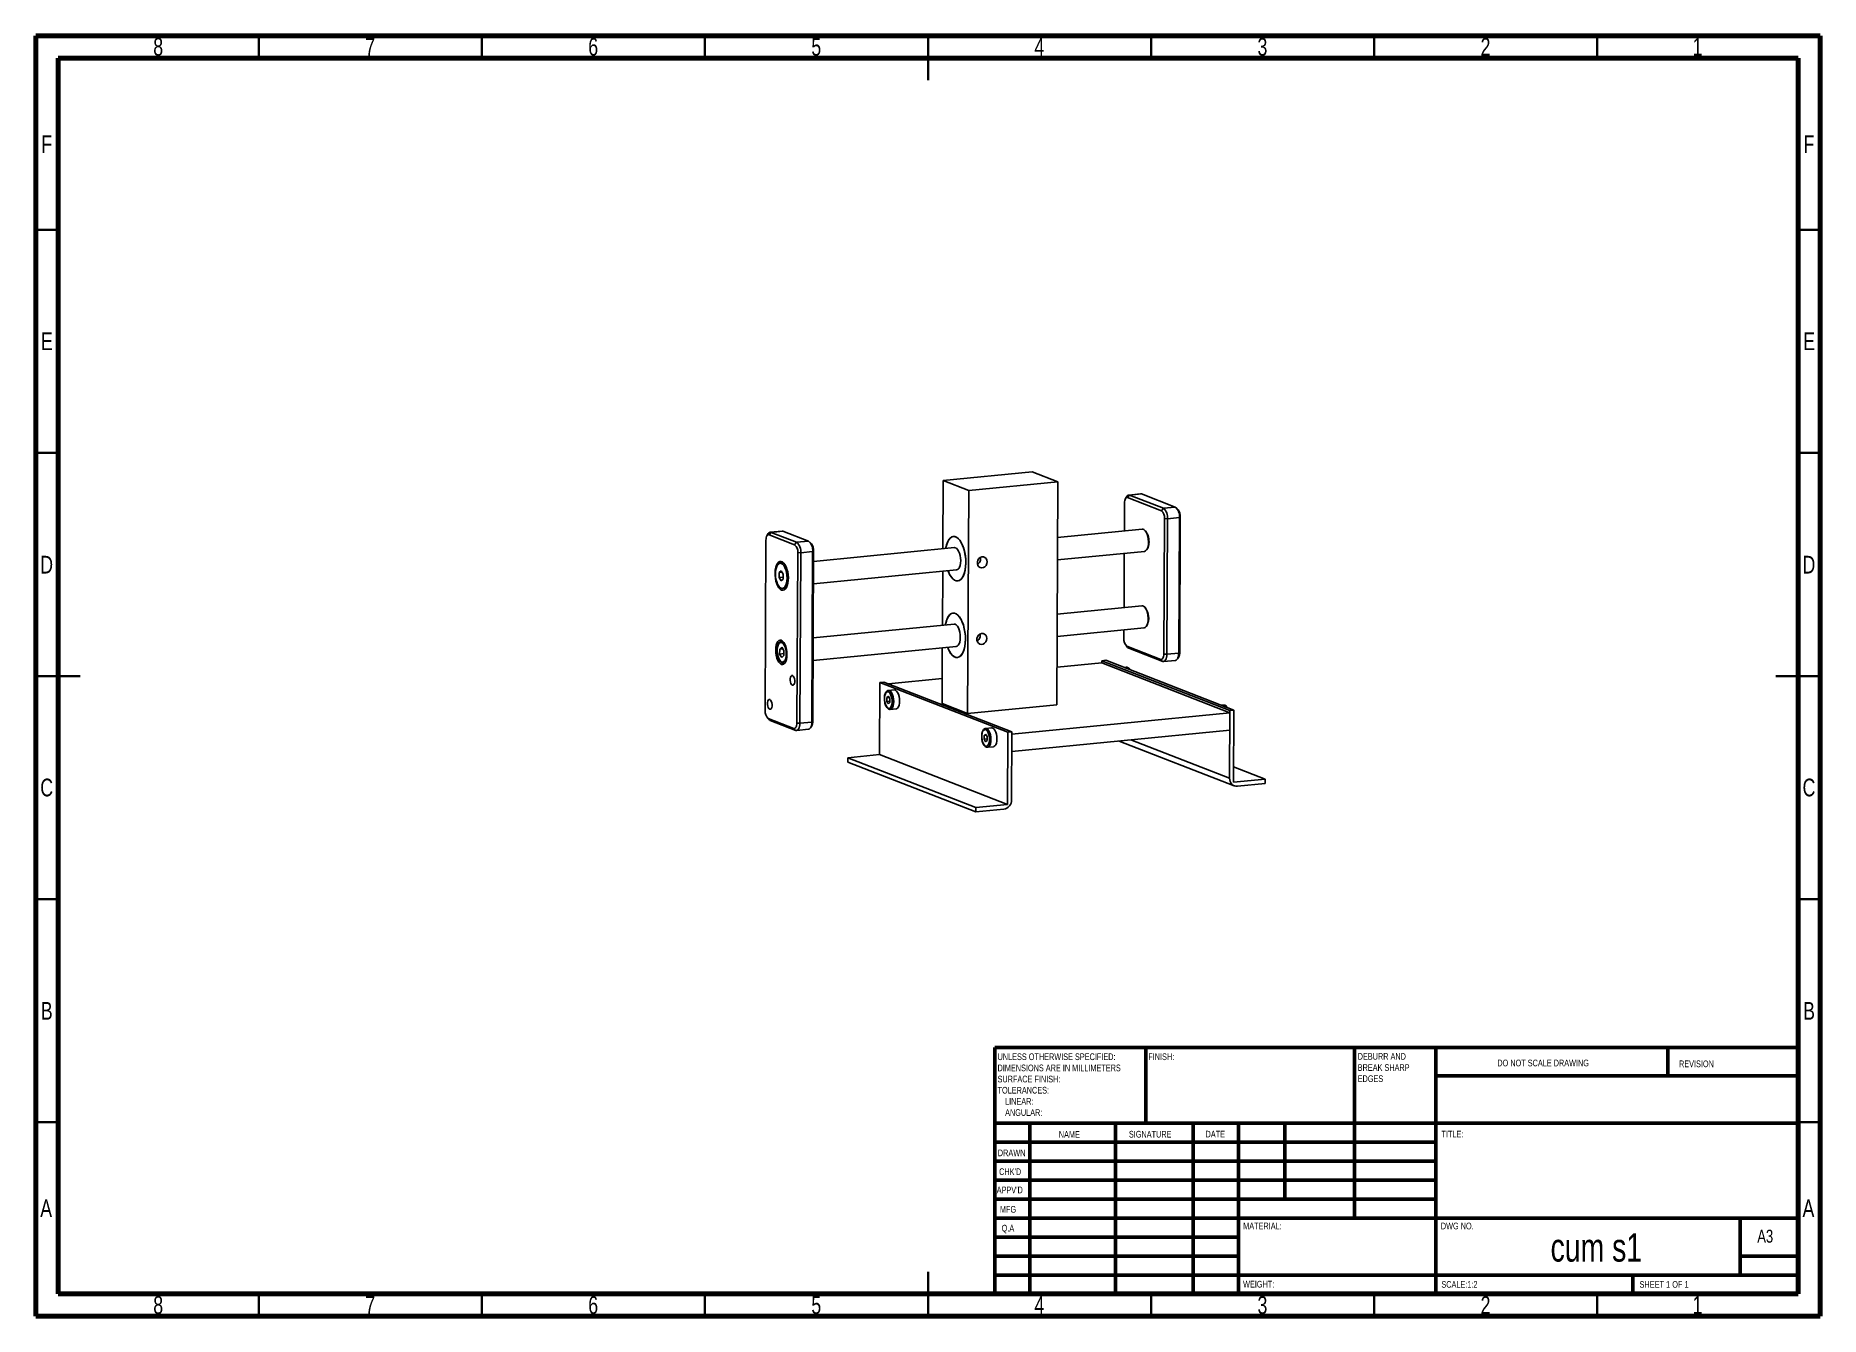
# Model space of a CAD drawing. Header units: millimetres. Extents: x 15 to 415, y 5 to 292.
import ezdxf

# ---------------------------------------------------------------- set-up
doc = ezdxf.new("R2010")
doc.units = ezdxf.units.MM
doc.layers.get('0').update_dxf_attribs({"lineweight": 5})
doc.styles.add('SLDTEXTSTYLE0', font='TXT', dxfattribs={"width": 0.75})
doc.styles.add('SLDTEXTSTYLE1', font='TXT', dxfattribs={"width": 0.686449})
doc.styles.add('SLDTEXTSTYLE2', font='TXT', dxfattribs={"width": 0.6875})

# ---------------------------------------------------------------- blocks, each defined once
blk = doc.blocks.new('SW_NOTE_0')
at = {"color": 0, "linetype": 'Continuous', "lineweight": 0, "char_height": 1.5, "attachment_point": 1, "style": 'SLDTEXTSTYLE0'}
for s, insert in [('UNLESS OTHERWISE SPECIFIED:', (0, 1.93)), ('SURFACE FINISH:', (0, -3.07)), ('DIMENSIONS ARE IN MILLIMETERS', (0, -0.57)), ('TOLERANCES:', (0, -5.57)), ('ANGULAR:', (1.69, -10.57)), ('LINEAR:', (1.69, -8.07))]:
    blk.add_mtext(s, dxfattribs=dict(at, insert=insert))
blk = doc.blocks.new('SW_NOTE_0_1')
at = {"color": 0, "linetype": 'Continuous', "lineweight": 0, "char_height": 1.5, "attachment_point": 1, "style": 'SLDTEXTSTYLE0'}
for s, insert in [('DEBURR AND', (0, 1.93)), ('BREAK SHARP', (0, -0.57)), ('EDGES', (0, -3.07))]:
    blk.add_mtext(s, dxfattribs=dict(at, insert=insert))

msp = doc.modelspace()

# ---------------------------------------------------------------- linework, layer by layer
at = {"color": 7, "linetype": 'Continuous', "lineweight": 70}
for p, q in [((15, 5), (15, 292)), ((15, 292), (415, 292)), ((415, 292), (415, 5)), ((20, 10), (20, 287)), ((20, 287), (410, 287)), ((410, 287), (410, 10)), ((410, 10), (20, 10)), ((415, 5), (15, 5))]:
    msp.add_line(p, q, dxfattribs=at)
at = {"color": 7, "linetype": 'Continuous', "lineweight": 35}
for p, q in [((65, 287), (65, 292)), ((115, 287), (115, 292)), ((165, 287), (165, 292)), ((215, 292), (215, 282)), ((215, 287), (215, 292)), ((265, 287), (265, 292)), ((315, 287), (315, 292)), ((365, 287), (365, 292)), ((20, 248.5), (15, 248.5)), ((410, 248.5), (415, 248.5)), ((20, 198.5), (15, 198.5)), ((410, 198.5), (415, 198.5)), ((15, 148.5), (25, 148.5)), ((20, 148.5), (15, 148.5)), ((415, 148.5), (405, 148.5)), ((410, 148.5), (415, 148.5)), ((20, 98.5), (15, 98.5)), ((410, 98.5), (415, 98.5)), ((20, 48.5), (15, 48.5)), ((410, 48.5), (415, 48.5)), ((215, 5), (215, 15)), ((65, 10), (65, 5)), ((115, 10), (115, 5)), ((165, 10), (165, 5)), ((215, 10), (215, 5)), ((265, 10), (265, 5)), ((315, 10), (315, 5)), ((365, 10), (365, 5))]:
    msp.add_line(p, q, dxfattribs=at)
at = {"color": 18, "linetype": 'Continuous', "lineweight": 25, "true_color": 0x000000}
for p, q in [((218.31, 177.01), (218.39, 192.31)), ((238.37, 194.28), (218.39, 192.31)), ((218.39, 192.31), (224.12, 190.08)), ((224.12, 190.08), (244.11, 192.04)), ((244.11, 192.04), (238.37, 194.28)), ((243.88, 142.06), (244.11, 192.04)), ((223.89, 140.1), (224.12, 190.08)), ((259.56, 188.74), (259.27, 188.28)), ((260.19, 189.03), (259.74, 188.49)), ((267.32, 185.55), (259.74, 188.49)), ((262.65, 189.32), (259.98, 189.06)), ((262.85, 189.29), (260.19, 189.03)), ((260.19, 189.03), (267.76, 186.08)), ((270.43, 186.34), (262.85, 189.29)), ((259.05, 187.29), (259.02, 181.01)), ((267.32, 185.55), (267.76, 186.08)), ((267.76, 186.08), (270.43, 186.34)), ((271.34, 184.03), (268.67, 183.76)), ((271.08, 185.75), (270.7, 186.15)), ((271.19, 153.64), (271.34, 184.03)), ((271.34, 184.03), (271.55, 184.16)), ((271.55, 184.16), (271.41, 153.78)), ((179.19, 180.4), (178.9, 179.94)), ((179.82, 180.69), (179.37, 180.16)), ((185.11, 177.92), (179.37, 180.16)), ((182.28, 180.98), (179.62, 180.72)), ((182.48, 180.95), (179.82, 180.69)), ((179.82, 180.69), (185.56, 178.46)), ((188.22, 178.72), (182.48, 180.95)), ((263.02, 181.4), (244.05, 179.54)), ((263.81, 180.92), (263.62, 181.12)), ((267.86, 153.43), (268, 183.81)), ((268, 183.81), (268.67, 183.76)), ((268.67, 183.76), (268.53, 153.38)), ((178.68, 178.95), (178.5, 140.73)), ((185.56, 178.46), (185.11, 177.92)), ((185.56, 178.46), (188.22, 178.72)), ((185.61, 137.96), (185.79, 176.19)), ((186.47, 176.14), (185.79, 176.19)), ((186.47, 176.14), (186.29, 137.92)), ((189.13, 176.4), (186.47, 176.14)), ((188.87, 178.12), (188.5, 178.52)), ((188.95, 138.18), (189.13, 176.4)), ((189.35, 176.53), (189.13, 176.4)), ((189.35, 176.53), (189.17, 138.31)), ((220.93, 177.27), (189.34, 174.17)), ((244.03, 174.51), (263.51, 176.43)), ((264.05, 176.82), (264.19, 177.05)), ((181.65, 171.69), (182.11, 172.08)), ((182.3, 173.81), (181.83, 173.77)), ((182.11, 172.08), (182.57, 171.34)), ((189.31, 169.14), (221.42, 172.29)), ((258.99, 175.98), (258.94, 163.86)), ((181.64, 170.55), (181.65, 171.69)), ((182.57, 170.64), (181.64, 170.55)), ((182.11, 169.81), (181.64, 170.55)), ((182.31, 171.75), (181.65, 171.69)), ((182.57, 170.2), (182.11, 169.81)), ((182.38, 168.12), (182.85, 168.17)), ((182.57, 171.34), (182.57, 170.2)), ((218.23, 159.86), (218.29, 171.99)), ((262.94, 164.25), (243.97, 162.39)), ((220.85, 160.12), (189.26, 157.02)), ((263.73, 163.77), (263.54, 163.97)), ((182.39, 156.34), (182.24, 156.33)), ((243.95, 157.36), (263.43, 159.28)), ((258.91, 158.83), (258.9, 156.91)), ((263.97, 159.67), (264.11, 159.9)), ((181.76, 154.55), (181.75, 153.42)), ((182.67, 153.51), (181.75, 153.42)), ((182.21, 152.68), (181.75, 153.42)), ((182.21, 154.95), (181.76, 154.55)), ((182.42, 154.62), (181.76, 154.55)), ((182.21, 154.95), (182.67, 154.21)), ((182.67, 153.07), (182.21, 152.68)), ((182.67, 153.07), (182.67, 154.21)), ((189.23, 151.99), (221.34, 155.14)), ((218.15, 142.33), (218.21, 154.83)), ((253.98, 151.93), (254.87, 152.02)), ((254.87, 152.02), (283.56, 140.86)), ((259.38, 155.32), (259.75, 154.92)), ((259.59, 155.17), (267.16, 152.23)), ((260.03, 154.73), (259.59, 155.17)), ((267.6, 151.78), (260.03, 154.73)), ((267.16, 152.23), (267.6, 151.78)), ((267.81, 151.75), (270.47, 152.01)), ((267.86, 153.43), (268.53, 153.38)), ((268.53, 153.38), (271.19, 153.64)), ((270.9, 152.33), (271.19, 152.79)), ((271.19, 153.64), (271.41, 153.78)), ((182.72, 151.35), (182.88, 151.37)), ((182.75, 151.35), (182.72, 151.35)), ((182.91, 151.41), (182.75, 151.35)), ((243.92, 150.45), (253.98, 151.44)), ((253.98, 151.93), (282.68, 140.77)), ((253.98, 151.44), (253.98, 151.93)), ((253.98, 151.44), (282.67, 140.28)), ((259.43, 150.47), (258.96, 150.43)), ((204.23, 147.05), (204.16, 130.87)), ((205.12, 147.13), (204.23, 147.05)), ((232.93, 135.88), (204.23, 147.05)), ((233.82, 135.97), (205.12, 147.13)), ((207.46, 145.37), (206.12, 145.24)), ((206.13, 146.74), (218.18, 147.92)), ((206.11, 143.95), (205.77, 143.66)), ((206.26, 143.71), (205.77, 143.66)), ((205.77, 143.66), (205.77, 142.81)), ((206.45, 142.87), (205.77, 142.81)), ((206.11, 142.25), (205.77, 142.81)), ((206.11, 143.95), (206.45, 143.4)), ((206.45, 142.55), (206.11, 142.25)), ((206.45, 142.55), (206.45, 143.4)), ((206.54, 141.01), (207.87, 141.14)), ((223.89, 140.1), (218.15, 142.33)), ((243.88, 142.06), (223.89, 140.1)), ((282.67, 140.28), (233.81, 135.48)), ((281.23, 141.99), (280.76, 141.94)), ((282.6, 125.58), (282.68, 140.77)), ((282.65, 136.36), (282.67, 140.28)), ((282.68, 140.77), (283.56, 140.86)), ((283.56, 140.86), (283.49, 124.69)), ((178.97, 139.14), (179.35, 138.75)), ((179.18, 138.99), (184.92, 136.76)), ((179.18, 138.99), (179.62, 138.55)), ((185.36, 136.32), (179.62, 138.55)), ((184.92, 136.76), (185.36, 136.32)), ((185.57, 136.28), (188.23, 136.55)), ((185.61, 137.96), (186.29, 137.92)), ((186.29, 137.92), (188.95, 138.18)), ((188.66, 136.86), (188.95, 137.33)), ((189.17, 138.31), (188.95, 138.18)), ((229.26, 136.89), (227.93, 136.76)), ((282.65, 136.36), (233.79, 131.56)), ((227.92, 135.47), (227.57, 135.17)), ((228.07, 135.22), (227.57, 135.17)), ((227.57, 135.17), (227.57, 134.32)), ((228.26, 134.39), (227.57, 134.32)), ((227.92, 133.77), (227.57, 134.32)), ((227.92, 135.47), (228.26, 134.92)), ((228.26, 134.07), (227.92, 133.77)), ((228.26, 134.07), (228.26, 134.92)), ((228.35, 132.53), (229.68, 132.66)), ((232.93, 135.88), (232.85, 119.71)), ((233.82, 135.97), (232.93, 135.88)), ((233.74, 120.78), (233.82, 135.97)), ((233.79, 131.56), (233.81, 135.48)), ((257.86, 133.92), (283.66, 123.89)), ((260.49, 134.18), (282.6, 125.58)), ((204.16, 130.87), (197.05, 130.18)), ((225.74, 119.02), (197.05, 130.18)), ((197.05, 130.18), (197.05, 129.2)), ((225.74, 118.04), (197.05, 129.2)), ((232.85, 119.71), (204.16, 130.87)), ((283.5, 128.14), (290.6, 125.38)), ((283.49, 124.69), (290.6, 125.38)), ((290.59, 124.4), (284.37, 123.79)), ((290.6, 125.38), (290.59, 124.4)), ((232.85, 119.71), (225.74, 119.02)), ((225.74, 119.02), (225.74, 118.04)), ((225.74, 118.04), (231.96, 118.65))]:
    msp.add_line(p, q, dxfattribs=at)
at = {"color": 7, "linetype": 'Continuous', "lineweight": 50}
for p, q in [((230, 65.25), (410, 65.25)), ((230, 65.25), (230, 10)), ((263.8, 48.25), (263.8, 65.25)), ((310.6, 65.25), (310.6, 27)), ((328.8, 65.25), (328.8, 10)), ((380.8, 58.88), (380.8, 65.25)), ((410, 58.88), (328.8, 58.88)), ((410, 48.25), (230, 48.25)), ((237.8, 48.25), (237.8, 10)), ((256.99, 48.25), (256.99, 10)), ((274.4, 48.25), (274.4, 10)), ((284.6, 10), (284.6, 48.25)), ((295, 31.25), (295, 48.25)), ((328.8, 44), (230, 44)), ((328.8, 39.75), (230, 39.75)), ((328.8, 35.5), (230, 35.5)), ((328.8, 31.25), (230, 31.25)), ((284.6, 27), (230, 27)), ((284.6, 27), (410, 27)), ((397, 14.25), (397, 27)), ((284.6, 22.75), (230, 22.75)), ((284.6, 18.5), (230, 18.5)), ((410, 18.5), (397, 18.5)), ((230, 14.25), (410, 14.25)), ((373, 10), (373, 14.25))]:
    msp.add_line(p, q, dxfattribs=at)
at = {"color": 18, "linetype": 'Continuous', "lineweight": 25, "true_color": 0x000000, "flags": 128}
for points in [[(259.74, 188.49), (259.61, 188.52), (259.48, 188.49), (259.36, 188.4), (259.25, 188.25), (259.17, 188.06), (259.1, 187.83), (259.06, 187.57), (259.05, 187.29)], [(262.85, 189.29), (262.67, 189.32), (262.65, 189.32)], [(179.37, 180.16), (179.24, 180.18), (179.11, 180.15), (178.99, 180.06), (178.88, 179.91), (178.8, 179.73), (178.73, 179.5), (178.69, 179.24), (178.68, 178.95)], [(182.48, 180.95), (182.31, 180.98), (182.28, 180.98)], [(264.4, 178.05), (264.42, 178.61), (264.37, 179.19), (264.27, 179.75), (264.11, 180.27), (263.91, 180.71), (263.67, 181.06), (263.41, 181.3), (263.15, 181.4), (263.02, 181.4)], [(218.99, 177.08), (219.03, 177.33), (219.2, 178), (219.42, 178.58), (219.69, 179.06), (219.99, 179.42), (220.33, 179.66), (220.7, 179.76), (221.07, 179.72), (221.45, 179.56), (221.82, 179.26), (222.18, 178.84), (222.5, 178.3), (222.79, 177.68), (223.04, 176.97), (223.23, 176.2), (223.37, 175.4), (223.45, 174.58), (223.47, 173.76), (223.43, 172.97), (223.32, 172.23), (223.16, 171.56), (222.94, 170.98), (222.94, 170.98)], [(219.48, 172.1), (219.61, 171.78), (219.9, 171.17), (220.23, 170.65), (220.59, 170.25), (220.97, 169.97), (221.34, 169.82), (221.72, 169.81), (222.08, 169.94), (222.41, 170.19), (222.72, 170.57), (222.98, 171.07), (223.19, 171.66), (223.34, 172.35), (223.44, 173.09), (223.47, 173.89), (223.45, 174.71), (223.36, 175.53), (223.21, 176.33), (223, 177.09), (222.75, 177.78), (222.45, 178.4), (222.12, 178.91), (221.76, 179.31), (221.39, 179.59), (221.01, 179.74), (220.64, 179.75), (220.28, 179.63), (219.94, 179.37), (219.64, 178.99), (219.38, 178.5), (219.17, 177.9), (219.01, 177.22), (218.99, 177.08)], [(220.93, 177.27), (221.11, 177.26), (221.38, 177.13), (221.63, 176.87), (221.86, 176.5), (222.06, 176.04), (222.2, 175.51), (222.29, 174.94), (222.33, 174.36), (222.29, 173.81), (222.2, 173.3), (222.06, 172.88)], [(263.51, 176.43), (263.52, 176.43), (263.77, 176.52), (264, 176.75), (264.18, 177.09), (264.32, 177.53), (264.4, 178.05)], [(182.19, 167.77), (181.89, 167.95), (181.6, 168.26), (181.34, 168.67), (181.11, 169.18), (180.93, 169.76), (180.8, 170.39), (180.73, 171.05), (180.72, 171.7), (180.76, 172.31), (180.87, 172.88), (181.03, 173.36), (181.24, 173.75), (181.49, 174.02), (181.77, 174.17), (182.07, 174.18), (182.37, 174.06), (182.67, 173.82), (182.94, 173.46), (183.19, 172.99), (183.39, 172.45), (183.55, 171.84), (183.65, 171.19), (183.7, 170.54), (183.68, 169.9), (183.6, 169.3), (183.46, 168.78), (183.28, 168.34), (183.04, 168.01), (182.78, 167.8), (182.49, 167.72), (182.19, 167.77)], [(183.41, 170.46), (183.38, 171.09), (183.28, 171.71), (183.13, 172.3), (182.92, 172.82), (182.68, 173.24), (182.4, 173.55), (182.11, 173.73), (181.82, 173.77), (181.55, 173.66), (181.3, 173.42), (181.09, 173.06), (180.94, 172.59), (180.84, 172.04), (180.81, 171.43), (180.84, 170.8), (180.93, 170.18), (181.09, 169.59), (181.29, 169.07), (181.54, 168.65), (181.81, 168.34), (182.1, 168.16), (182.39, 168.12), (182.67, 168.23), (182.92, 168.47), (183.12, 168.83), (183.28, 169.3), (183.38, 169.85), (183.41, 170.46)], [(182.82, 173.63), (182.58, 173.77), (182.3, 173.81)], [(222.94, 170.98), (222.67, 170.5), (222.36, 170.14), (222.02, 169.91), (221.66, 169.8), (221.28, 169.84), (220.91, 170.01), (220.53, 170.31), (220.18, 170.73), (219.85, 171.26), (219.56, 171.89), (219.48, 172.1)], [(228.27, 174.08), (228.2, 173.68), (228.03, 173.3), (227.76, 173), (227.42, 172.81), (227.06, 172.74), (226.71, 172.8), (226.4, 173), (226.18, 173.29), (226.06, 173.66), (226.06, 174.06), (226.18, 174.46), (226.41, 174.8), (226.72, 175.05), (227.07, 175.18), (227.43, 175.18), (227.77, 175.06), (228.04, 174.81), (228.21, 174.47), (228.27, 174.08)], [(263.43, 159.28), (263.46, 159.28), (263.71, 159.38), (263.93, 159.62), (264.11, 159.97), (264.24, 160.41), (264.32, 160.93), (264.33, 161.5), (264.29, 162.07), (264.18, 162.64), (264.02, 163.15), (263.81, 163.59), (263.58, 163.93), (263.32, 164.16), (263.05, 164.25), (262.94, 164.25)], [(218.91, 159.93), (218.95, 160.13), (219.11, 160.81), (219.32, 161.4), (219.59, 161.88), (219.89, 162.25), (220.23, 162.49), (220.59, 162.6), (220.97, 162.58), (221.34, 162.42), (221.72, 162.13), (222.07, 161.72), (222.4, 161.19), (222.69, 160.57), (222.94, 159.87), (223.14, 159.1), (223.29, 158.3), (223.37, 157.48), (223.39, 156.66)], [(219.4, 154.95), (219.53, 154.63), (219.82, 154.02), (220.15, 153.5), (220.51, 153.1), (220.89, 152.82), (221.26, 152.67), (221.64, 152.66), (222, 152.78), (222.33, 153.04), (222.64, 153.42), (222.89, 153.92), (223.11, 154.51), (223.26, 155.19), (223.36, 155.94), (223.39, 156.74), (223.37, 157.56), (223.28, 158.38), (223.13, 159.18), (222.92, 159.94), (222.67, 160.63), (222.37, 161.24), (222.04, 161.76), (221.68, 162.16), (221.31, 162.44), (220.93, 162.59), (220.56, 162.6), (220.2, 162.48), (219.86, 162.22), (219.56, 161.84), (219.3, 161.34), (219.09, 160.75), (218.93, 160.07), (218.91, 159.93)], [(220.85, 160.12), (221.06, 160.1), (221.33, 159.95), (221.58, 159.68), (221.81, 159.3), (222, 158.83), (222.14, 158.29), (222.22, 157.72), (222.24, 157.15)], [(182.11, 151.11), (182.39, 151.07), (182.66, 151.16), (182.9, 151.39), (183.1, 151.74), (183.26, 152.19), (183.35, 152.73), (183.39, 153.31), (183.36, 153.92), (183.27, 154.53), (183.12, 155.1), (182.92, 155.6), (182.68, 156.02), (182.42, 156.32), (182.14, 156.5), (181.86, 156.54), (181.59, 156.44), (181.35, 156.22), (181.15, 155.87), (180.99, 155.42), (180.9, 154.88), (180.86, 154.29), (180.89, 153.68), (180.98, 153.08), (181.13, 152.51), (181.33, 152), (181.57, 151.59), (181.83, 151.29), (182.11, 151.11)], [(183.22, 153.43), (183.19, 153.98), (183.1, 154.52), (182.95, 155.02), (182.76, 155.43), (182.53, 155.75), (182.28, 155.94), (182.03, 156), (181.79, 155.93), (181.57, 155.72), (181.4, 155.39), (181.28, 154.96), (181.21, 154.46), (181.21, 153.92), (181.27, 153.37), (181.39, 152.85), (181.57, 152.39), (181.78, 152.02), (182.02, 151.76), (182.27, 151.63), (182.52, 151.64), (182.75, 151.79), (182.95, 152.06), (183.1, 152.44), (183.19, 152.91), (183.22, 153.43)], [(182.22, 156.33), (182.42, 156.31), (182.43, 156.31)], [(223.39, 156.66), (223.35, 155.87), (223.25, 155.13), (223.09, 154.45), (222.87, 153.87), (222.61, 153.38), (222.3, 153.01), (221.97, 152.77), (221.6, 152.66), (221.23, 152.68), (220.85, 152.84), (220.48, 153.13), (220.12, 153.54), (219.79, 154.07), (219.5, 154.69), (219.4, 154.95)], [(222.24, 157.15), (222.21, 156.6), (222.11, 156.1), (221.96, 155.69), (221.76, 155.38), (221.53, 155.2), (221.34, 155.14)], [(228.19, 156.93), (228.12, 156.52), (227.95, 156.15), (227.68, 155.85), (227.34, 155.66), (226.98, 155.59), (226.62, 155.65), (226.32, 155.84), (226.1, 156.14), (225.98, 156.51), (225.98, 156.91), (226.1, 157.31), (226.33, 157.65), (226.64, 157.9), (226.99, 158.03), (227.35, 158.03), (227.69, 157.9), (227.96, 157.66), (228.13, 157.32), (228.19, 156.93)], [(260.03, 154.73), (259.85, 154.83), (259.75, 154.92)], [(267.16, 152.23), (267.29, 152.2), (267.42, 152.24), (267.54, 152.33), (267.65, 152.47), (267.74, 152.66), (267.8, 152.89), (267.84, 153.15), (267.86, 153.43)], [(268.53, 153.38), (268.51, 153.01), (268.46, 152.66), (268.37, 152.35), (268.25, 152.1), (268.11, 151.91), (267.95, 151.79), (267.78, 151.75), (267.6, 151.78)], [(270.47, 152.01), (270.62, 152.05), (270.78, 152.17), (270.92, 152.36), (271.03, 152.62), (271.12, 152.92), (271.18, 153.27), (271.19, 153.64)], [(184.62, 146.43), (184.8, 146.42), (184.95, 146.56), (185.07, 146.8), (185.13, 147.14), (185.13, 147.52), (185.07, 147.91), (184.96, 148.24), (184.81, 148.5), (184.63, 148.63), (184.45, 148.63), (184.3, 148.5), (184.18, 148.25), (184.12, 147.92), (184.12, 147.54), (184.17, 147.15), (184.29, 146.81), (184.44, 146.56), (184.62, 146.43)], [(206.97, 142.78), (206.94, 143.29), (206.85, 143.78), (206.7, 144.23), (206.51, 144.59), (206.29, 144.84), (206.05, 144.96), (205.82, 144.94), (205.62, 144.79), (205.44, 144.51), (205.32, 144.13), (205.26, 143.67), (205.26, 143.17), (205.32, 142.67), (205.44, 142.19), (205.61, 141.79), (205.82, 141.48), (206.05, 141.29), (206.28, 141.24), (206.5, 141.32), (206.7, 141.54), (206.84, 141.87), (206.94, 142.3), (206.97, 142.78)], [(206.13, 145.24), (206.15, 145.24), (206.4, 145.18), (206.64, 145), (206.86, 144.69), (207.05, 144.29), (207.19, 143.81), (207.28, 143.29), (207.31, 142.76)], [(208.64, 142.89), (208.61, 143.42), (208.52, 143.94), (208.38, 144.42), (208.19, 144.82), (207.97, 145.13), (207.73, 145.31), (207.48, 145.37), (207.46, 145.37)], [(179.54, 141.04), (179.71, 141.04), (179.87, 141.17), (179.99, 141.42), (180.05, 141.75), (180.05, 142.14), (179.99, 142.52), (179.88, 142.86), (179.72, 143.11), (179.55, 143.25), (179.37, 143.25), (179.21, 143.12), (179.1, 142.87), (179.03, 142.53), (179.03, 142.15), (179.09, 141.77), (179.2, 141.43), (179.36, 141.18), (179.54, 141.04)], [(207.31, 142.76), (207.28, 142.25), (207.19, 141.8), (207.04, 141.43), (206.85, 141.17), (206.63, 141.03), (206.55, 141.01)], [(207.87, 141.14), (207.96, 141.16), (208.19, 141.3), (208.37, 141.56), (208.52, 141.93), (208.61, 142.38), (208.64, 142.89)], [(179.62, 138.55), (179.44, 138.65), (179.35, 138.75)], [(184.92, 136.76), (185.05, 136.74), (185.18, 136.77), (185.3, 136.86), (185.41, 137), (185.5, 137.19), (185.56, 137.42), (185.6, 137.68), (185.61, 137.96)], [(186.29, 137.92), (186.27, 137.54), (186.22, 137.2), (186.13, 136.89), (186.01, 136.64), (185.87, 136.45), (185.71, 136.33), (185.54, 136.28), (185.36, 136.32)], [(188.23, 136.55), (188.38, 136.59), (188.54, 136.71), (188.68, 136.9), (188.79, 137.15), (188.88, 137.46), (188.93, 137.8), (188.95, 138.18)], [(228.78, 134.3), (228.75, 134.81), (228.65, 135.3), (228.51, 135.75), (228.32, 136.11), (228.09, 136.36), (227.86, 136.48), (227.63, 136.46), (227.42, 136.31), (227.25, 136.03), (227.13, 135.65), (227.06, 135.19), (227.06, 134.69), (227.13, 134.18), (227.25, 133.71), (227.42, 133.3), (227.63, 132.99), (227.86, 132.81), (228.09, 132.75), (228.31, 132.84), (228.5, 133.06), (228.65, 133.39), (228.75, 133.81), (228.78, 134.3)], [(227.94, 136.76), (227.96, 136.76), (228.2, 136.7), (228.44, 136.51), (228.66, 136.21), (228.85, 135.8), (229, 135.33), (229.09, 134.81), (229.12, 134.28)], [(230.45, 134.41), (230.42, 134.94), (230.33, 135.46), (230.19, 135.93), (230, 136.34), (229.78, 136.64), (229.54, 136.83), (229.29, 136.89), (229.26, 136.89)], [(229.12, 134.28), (229.08, 133.77), (228.99, 133.32), (228.85, 132.95), (228.66, 132.69), (228.44, 132.55), (228.36, 132.53)], [(229.68, 132.66), (229.77, 132.68), (229.99, 132.82), (230.18, 133.08), (230.33, 133.45), (230.42, 133.9), (230.45, 134.41)]]:
    msp.add_lwpolyline(points, dxfattribs=at)
at = {"color": 18, "linetype": 'Continuous', "lineweight": 25, "true_color": 0x000000}
for centre, radius, start, end in [((260.03, 188.53), 0.521, 72.7133, 156.1432), ((266.05, 184.05), 1.96, 353.0208, 49.818), ((266.07, 184.08), 2.62, 353.0212, 49.8173), ((268.74, 184.34), 2.62, 353.021, 49.8176), ((269.06, 184.28), 2.49, 357.2143, 36.0816), ((179.67, 180.19), 0.521, 72.7134, 156.1429), ((260.73, 178.68), 3.81, 352.1525, 36.091), ((183.85, 176.42), 1.96, 353.0208, 49.8178), ((183.87, 176.46), 2.62, 353.021, 49.8175), ((186.54, 176.72), 2.62, 353.021, 49.8177), ((186.86, 176.66), 2.49, 357.2142, 36.0816), ((262.02, 178.27), 2.49, 330.6762, 357.3335), ((221.23, 173.14), 0.863, 282.6913, 342.8688), ((182.76, 168.87), 0.71, 277.1192, 323.4279), ((260.69, 161.52), 3.78, 334.7266, 36.4891), ((260.85, 156.67), 1.96, 173.021, 229.8178), ((269.58, 153.67), 1.84, 331.3133, 3.3038), ((259.37, 149.65), 0.82, 22.6368, 86.3644), ((180.45, 140.49), 1.96, 173.0208, 229.8179), ((281.18, 141.17), 0.82, 22.6367, 86.3645), ((187.34, 138.21), 1.84, 331.3146, 3.3027), ((284.27, 125.46), 1.67, 175.7811, 273.636), ((231.63, 120.74), 2.12, 279.0193, 1.1444)]:
    msp.add_arc(centre, radius, start, end, dxfattribs=at)
for points, knots in [([(226.09, 173.58), (226.16, 173.62), (226.36, 173.73), (226.61, 174.02), (226.77, 174.41), (226.8, 174.77), (226.72, 174.95), (226.7, 175.02)], [0, 0, 0, 0, 0.14423, 0.392087, 0.645453, 0.882729, 1, 1, 1, 1]), ([(182.22, 156.31), (182.2, 156.31), (182.07, 156.31), (181.86, 156.2), (181.63, 155.99), (181.44, 155.68), (181.29, 155.28), (181.2, 154.8), (181.16, 154.27), (181.18, 153.73), (181.26, 153.19), (181.4, 152.68), (181.58, 152.22), (181.81, 151.84), (182.07, 151.55), (182.36, 151.39), (182.6, 151.33), (182.73, 151.36), (182.77, 151.37)], [0, 0, 0, 0, 0.015494, 0.076257, 0.137359, 0.204038, 0.276004, 0.348729, 0.420654, 0.49205, 0.563314, 0.634771, 0.706782, 0.779898, 0.854748, 0.917897, 0.976568, 1, 1, 1, 1]), ([(226.01, 156.43), (226.08, 156.47), (226.28, 156.58), (226.53, 156.87), (226.69, 157.26), (226.72, 157.62), (226.64, 157.8), (226.62, 157.87)], [0, 0, 0, 0, 0.14423, 0.392086, 0.645453, 0.882729, 1, 1, 1, 1]), ([(260.28, 149.91), (260.26, 149.94), (260.18, 150.09), (260, 150.28), (259.75, 150.44), (259.55, 150.5), (259.45, 150.47), (259.44, 150.47)], [0, 0, 0, 0, 0.069527, 0.408377, 0.697531, 0.964858, 1, 1, 1, 1]), ([(206.13, 145.24), (206.13, 145.24), (206.03, 145.25), (205.85, 145.16), (205.63, 144.98), (205.45, 144.7), (205.32, 144.34), (205.24, 143.89), (205.21, 143.41), (205.24, 143.08), (205.25, 142.93)], [0, 0, 0, 0, 0.004355, 0.134709, 0.262517, 0.400962, 0.552149, 0.705571, 0.857278, 1, 1, 1, 1]), ([(205.25, 142.93), (205.25, 142.92), (205.27, 142.74), (205.34, 142.41), (205.48, 141.95), (205.67, 141.56), (205.9, 141.26), (206.15, 141.08), (206.38, 140.99), (206.51, 141.02), (206.56, 141.03)], [0, 0, 0, 0, 0.008382, 0.166929, 0.326164, 0.487201, 0.651638, 0.797433, 0.92989, 1, 1, 1, 1]), ([(282.08, 141.43), (282.07, 141.46), (281.99, 141.61), (281.81, 141.8), (281.56, 141.95), (281.35, 142.01), (281.26, 141.99), (281.25, 141.99)], [0, 0, 0, 0, 0.069528, 0.408376, 0.69753, 0.964858, 1, 1, 1, 1]), ([(227.94, 136.76), (227.94, 136.76), (227.84, 136.77), (227.66, 136.68), (227.44, 136.5), (227.26, 136.22), (227.13, 135.85), (227.04, 135.41), (227.02, 134.93), (227.05, 134.6), (227.06, 134.44)], [0, 0, 0, 0, 0.004355, 0.134709, 0.262518, 0.400962, 0.552149, 0.705571, 0.857278, 1, 1, 1, 1]), ([(227.06, 134.44), (227.06, 134.43), (227.07, 134.26), (227.15, 133.92), (227.29, 133.47), (227.48, 133.08), (227.7, 132.78), (227.95, 132.6), (228.18, 132.51), (228.32, 132.54), (228.37, 132.55)], [0, 0, 0, 0, 0.008382, 0.166929, 0.326164, 0.4872, 0.651638, 0.797433, 0.929889, 1, 1, 1, 1])]:
    msp.add_open_spline(points, degree=3, knots=knots, dxfattribs=at)

# ---------------------------------------------------------------- block references
at = {"color": 7, "linetype": 'Continuous', "lineweight": 0}
for name, p in [('SW_NOTE_0_1', (311.31, 62.07)), ('SW_NOTE_0', (230.59, 61.99))]:
    msp.add_blockref(name, p, dxfattribs=at)

# ---------------------------------------------------------------- texts
for s, insert, char_height, attachment_point, style in [('8', (42.46, 291.5), 3.97, 2, 'SLDTEXTSTYLE0'), ('7', (89.96, 291.5), 3.97, 2, 'SLDTEXTSTYLE0'), ('6', (139.96, 291.5), 3.97, 2, 'SLDTEXTSTYLE0'), ('5', (189.96, 291.5), 3.97, 2, 'SLDTEXTSTYLE0'), ('4', (239.96, 291.5), 3.97, 2, 'SLDTEXTSTYLE0'), ('3', (289.96, 291.5), 3.97, 2, 'SLDTEXTSTYLE0'), ('2', (339.96, 291.5), 3.97, 2, 'SLDTEXTSTYLE0'), ('1', (387.46, 291.5), 3.97, 2, 'SLDTEXTSTYLE0'), ('F', (17.46, 269.69), 3.97, 2, 'SLDTEXTSTYLE0'), ('F', (412.46, 269.69), 3.97, 2, 'SLDTEXTSTYLE0'), ('E', (17.51, 225.5), 3.97, 2, 'SLDTEXTSTYLE0'), ('E', (412.51, 225.5), 3.97, 2, 'SLDTEXTSTYLE0'), ('D', (17.45, 175.44), 3.97, 2, 'SLDTEXTSTYLE0'), ('D', (412.45, 175.44), 3.97, 2, 'SLDTEXTSTYLE0'), ('C', (17.46, 125.5), 3.97, 2, 'SLDTEXTSTYLE0'), ('C', (412.46, 125.5), 3.97, 2, 'SLDTEXTSTYLE0'), ('B', (17.47, 75.44), 3.97, 2, 'SLDTEXTSTYLE0'), ('B', (412.47, 75.44), 3.97, 2, 'SLDTEXTSTYLE0'), ('FINISH:', (264.37, 63.92), 1.5, 1, 'SLDTEXTSTYLE0'), ('DO NOT SCALE DRAWING', (342.61, 62.53), 1.5, 1, 'SLDTEXTSTYLE0'), ('REVISION', (383.33, 62.33), 1.5, 1, 'SLDTEXTSTYLE0'), ('NAME', (244.32, 46.5), 1.5, 1, 'SLDTEXTSTYLE0'), ('SIGNATURE', (260.03, 46.56), 1.5, 1, 'SLDTEXTSTYLE0'), ('DATE', (277.21, 46.58), 1.5, 1, 'SLDTEXTSTYLE0'), ('TITLE:', (330.09, 46.58), 1.5, 1, 'SLDTEXTSTYLE0'), ('DRAWN', (230.64, 42.38), 1.5, 1, 'SLDTEXTSTYLE1'), ("CHK'D", (230.94, 38.16), 1.5, 1, 'SLDTEXTSTYLE0'), ("APPV'D", (230.4, 34.07), 1.5, 1, 'SLDTEXTSTYLE0'), ('A', (17.34, 31.19), 3.97, 2, 'SLDTEXTSTYLE0'), ('MFG', (231.12, 29.72), 1.5, 1, 'SLDTEXTSTYLE0'), ('A', (412.34, 31.19), 3.97, 2, 'SLDTEXTSTYLE0'), ('Q.A', (231.51, 25.5), 1.5, 1, 'SLDTEXTSTYLE0'), ('MATERIAL:', (285.65, 25.99), 1.5, 1, 'SLDTEXTSTYLE0'), ('DWG NO.', (329.95, 25.99), 1.5, 1, 'SLDTEXTSTYLE0'), ('A3', (400.87, 24.41), 2.91, 1, 'SLDTEXTSTYLE0'), ('cum s1', (364.8, 23.61), 6.35, 2, 'SLDTEXTSTYLE0'), ('WEIGHT:', (285.62, 12.95), 1.499, 1, 'SLDTEXTSTYLE0'), ('SCALE:1:2', (330.07, 12.9), 1.5, 1, 'SLDTEXTSTYLE0'), ('SHEET 1 OF 1', (374.48, 12.9), 1.5, 1, 'SLDTEXTSTYLE2'), ('8', (42.46, 9.5), 3.97, 2, 'SLDTEXTSTYLE0'), ('7', (89.96, 9.5), 3.97, 2, 'SLDTEXTSTYLE0'), ('6', (139.96, 9.5), 3.97, 2, 'SLDTEXTSTYLE0'), ('5', (189.96, 9.5), 3.97, 2, 'SLDTEXTSTYLE0'), ('4', (239.96, 9.5), 3.97, 2, 'SLDTEXTSTYLE0'), ('3', (289.96, 9.5), 3.97, 2, 'SLDTEXTSTYLE0'), ('2', (339.96, 9.5), 3.97, 2, 'SLDTEXTSTYLE0'), ('1', (387.46, 9.5), 3.97, 2, 'SLDTEXTSTYLE0')]:
    msp.add_mtext(s, dxfattribs=dict(at, insert=insert, char_height=char_height, attachment_point=attachment_point, style=style))

doc.saveas('drawing.dxf')
